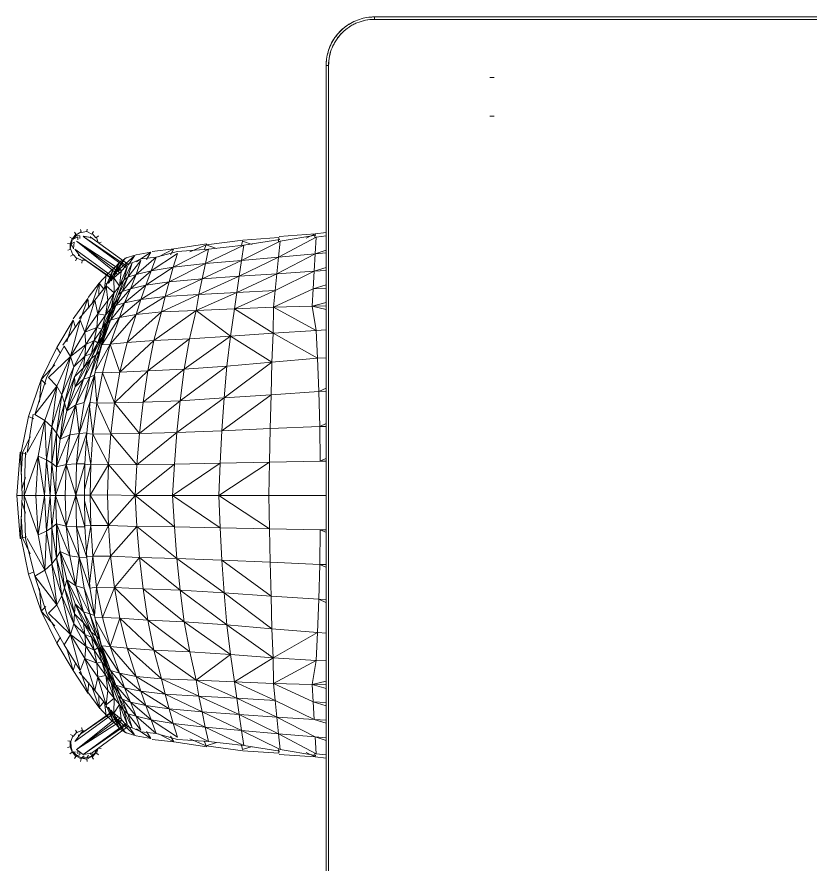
# Model space of a CAD drawing. Header units: millimetres. Extents: x 155927 to 295199, y -4084 to 97293.
# Drawn here: x 222823 to 223479, y 25817 to 26517 of the extents above; entities that cross this region are included whole.
import ezdxf

# ---------------------------------------------------------------- set-up
doc = ezdxf.new("R2010")
doc.units = ezdxf.units.MM
doc.header["$MEASUREMENT"] = 0
doc.layers.get('0').update_dxf_attribs({"linetype": 'CONTINUOUS'})
doc.layers.add('G-IMPT', color=8, linetype='CONTINUOUS', lineweight=9)

# ---------------------------------------------------------------- blocks, each defined once
blk = doc.blocks.new('OLA high stool - Kin high stool_dwg_KIN602 - GLIDES-V572-Level 2')
at = {"layer": 'G-IMPT'}
for p, q in [((-8.264, 8.564), (-8.215, 8.496)), ((-8.203, 8.48), (-8.046, 8.574)), ((-8.066, 8.655), (-8.046, 8.574)), ((-8.041, 8.554), (-7.859, 8.581)), ((-7.848, 8.663), (-7.859, 8.581)), ((-7.859, 8.581), (-7.695, 8.499)), ((-7.643, 8.587), (-7.684, 8.516)), ((-8.413, 8.404), (-8.342, 8.359)), ((-8.342, 8.359), (-8.407, 8.184)), ((-8.325, 8.349), (-8.367, 8.178)), ((-8.325, 8.349), (-8.215, 8.496)), ((-8.308, 8.338), (-8.192, 8.463)), ((-8.308, 8.338), (-8.153, 8.41)), ((-8.192, 8.463), (-8.087, 8.441)), ((-8.153, 8.41), (-8.15, 8.309)), ((-8.087, 8.441), (-8.088, 8.354)), ((-7.738, 8.426), (-7.745, 8.372)), ((-7.684, 8.516), (-7.564, 8.377)), ((-7.483, 8.439), (-7.547, 8.389)), ((-7.547, 8.389), (-7.493, 8.226)), ((-8.407, 8.184), (-8.488, 8.199)), ((-8.48, 7.981), (-8.4, 7.998)), ((-8.407, 8.184), (-8.4, 7.998)), ((-8.4, 7.998), (-8.367, 8.178)), ((-8.322, 7.828), (-8.38, 8.002)), ((-8.367, 8.178), (-8.278, 8.234)), ((-8.367, 8.178), (-8.298, 8.02)), ((-8.298, 8.02), (-8.278, 8.234)), ((-7.392, 8.24), (-7.47, 8.219)), ((-8.389, 7.783), (-8.322, 7.828)), ((-8.185, 7.701), (-8.306, 7.84)), ((-8.01, 7.636), (-8.175, 7.718)), ((-8.133, 7.86), (-8.13, 7.788)), ((-8.13, 7.788), (-8.123, 7.847)), ((-8.229, 7.634), (-8.185, 7.701)), ((-8.025, 7.558), (-8.01, 7.636)), ((-7.893, 7.648), (-8.007, 7.656)), ((-8.185, -7.701), (-8.306, -7.84)), ((-8.185, -7.701), (-8.229, -7.634)), ((-8.01, -7.636), (-8.175, -7.718)), ((-8.004, -7.676), (-8.062, -7.763)), ((-8.025, -7.558), (-8.035, -7.562)), ((-8.01, -7.636), (-8.025, -7.558)), ((-7.893, -7.648), (-8.007, -7.656)), ((-8.004, -7.676), (-7.936, -7.679)), ((-8.4, -7.998), (-8.48, -7.981)), ((-8.322, -7.828), (-8.389, -7.783)), ((-8.322, -7.828), (-8.38, -8.002)), ((-8.133, -7.86), (-8.13, -7.788)), ((-8.13, -7.788), (-8.122, -7.846)), ((-8.488, -8.199), (-8.407, -8.184)), ((-8.4, -7.998), (-8.407, -8.184)), ((-8.407, -8.184), (-8.342, -8.359)), ((-8.38, -8.002), (-8.367, -8.178)), ((-8.325, -8.349), (-8.367, -8.178)), ((-7.58, -8.365), (-7.528, -8.251)), ((-7.547, -8.389), (-7.493, -8.226)), ((-7.47, -8.219), (-7.392, -8.24)), ((-8.342, -8.359), (-8.413, -8.404)), ((-8.325, -8.349), (-8.215, -8.496)), ((-8.308, -8.338), (-8.203, -8.357)), ((-8.308, -8.338), (-8.192, -8.463)), ((-8.215, -8.496), (-8.264, -8.564)), ((-8.203, -8.48), (-8.046, -8.574)), ((-8.192, -8.463), (-8.087, -8.441)), ((-8.192, -8.463), (-8.087, -8.441)), ((-8.192, -8.463), (-8.036, -8.535)), ((-8.153, -8.41), (-8.15, -8.309)), ((-8.087, -8.441), (-8.088, -8.354)), ((-8.036, -8.535), (-7.948, -8.474)), ((-8.036, -8.535), (-7.948, -8.474)), ((-8.036, -8.535), (-7.866, -8.541)), ((-7.866, -8.541), (-7.806, -8.451)), ((-7.866, -8.541), (-7.806, -8.451)), ((-7.866, -8.541), (-7.705, -8.482)), ((-7.859, -8.581), (-7.695, -8.499)), ((-7.738, -8.426), (-7.744, -8.372)), ((-7.705, -8.482), (-7.58, -8.365)), ((-7.705, -8.482), (-7.684, -8.376)), ((-7.705, -8.482), (-7.684, -8.376)), ((-7.684, -8.516), (-7.564, -8.377)), ((-7.684, -8.516), (-7.643, -8.587)), ((-7.58, -8.365), (-7.593, -8.299)), ((-7.58, -8.365), (-7.593, -8.299)), ((-7.547, -8.389), (-7.483, -8.439)), ((-8.046, -8.574), (-8.066, -8.655)), ((-8.041, -8.554), (-7.859, -8.581)), ((-7.859, -8.581), (-7.848, -8.663))]:
    blk.add_line(p, q, dxfattribs=at)
blk = doc.blocks.new('OLA high stool - Kin high stool_dwg_KIN602 - FRAME-1332777-Level 2')
at = {"layer": 'G-IMPT'}
for p, q in [((0.266, 16.861), (0.302, 16.835)), ((0.266, 16.861), (0.53, 16.819)), ((0.272, 16.857), (0.528, 16.816)), ((1.689, 15.884), (0.302, 16.835)), ((0.302, 16.835), (1.651, 15.849)), ((0.566, 16.793), (0.53, 16.819)), ((0.082, 16.677), (0.046, 16.703)), ((1.531, 15.739), (0.082, 16.677)), ((0.082, 16.677), (1.455, 15.673)), ((0.082, 16.677), (1.391, 15.62)), ((1.757, 15.93), (0.566, 16.793)), ((1.269, 15.517), (0, 16.437)), ((0.155, 16.219), (0, 16.437)), ((0.156, 16.222), (0.031, 16.396)), ((0.191, 16.192), (0.155, 16.218)), ((1.227, 15.473), (0.191, 16.192)), ((0.191, 16.192), (1.215, 15.46)), ((0.191, 0.669), (1.214, 1.401)), ((0.191, 0.669), (1.227, 1.388)), ((0, 0.425), (1.269, 1.344)), ((1.391, 1.242), (0.082, 0.184)), ((0.082, 0.184), (1.455, 1.188)), ((1.531, 1.122), (0.082, 0.184)), ((0.302, 0.026), (1.651, 1.013)), ((0.302, 0.026), (1.689, 0.978)), ((0.566, 0.068), (1.757, 0.931)), ((0, 0.425), (0.155, 0.643)), ((0.156, 0.64), (0.031, 0.465)), ((0.191, 0.669), (0.155, 0.643)), ((0.082, 0.184), (0.046, 0.158)), ((0.046, 0.158), (0.266, 0)), ((0.266, 0), (0.53, 0.043)), ((0.266, 0), (0.302, 0.026)), ((0.529, 0.044), (0.272, 0.004)), ((0.566, 0.068), (0.53, 0.043))]:
    blk.add_line(p, q, dxfattribs=at)
blk = doc.blocks.new('OLA high stool - Kin high stool_dwg_KIN602 - SHELL-V568-Level 2')
at = {"layer": 'G-IMPT'}
for p, q in [((-0.434, 8.506), (-0.067, 8.547)), ((-3.975, 8.149), (-2.784, 8.305)), ((-2.827, 8.128), (-2.792, 8.268)), ((-2.823, 7.646), (-1.571, 8.268)), ((-2.484, 8.166), (-2.792, 8.268)), ((-2.784, 8.305), (-1.609, 8.385)), ((-2.748, 8.137), (-1.576, 8.326)), ((-1.609, 8.385), (-1.628, 8.262)), ((-1.622, 7.753), (-0.397, 8.403)), ((-1.571, 8.268), (-1.622, 7.753)), ((-0.434, 8.506), (-1.605, 8.425)), ((-1.571, 8.268), (-0.404, 8.462)), ((-0.434, 8.506), (-0.723, 8.366)), ((-0.441, 8.398), (-0.434, 8.506)), ((-0.397, 8.403), (-0.428, 7.859)), ((-0.397, 8.403), (-0.067, 8.445)), ((-5.733, 7.939), (-5.031, 8.022)), ((-5.031, 8.022), (-5.527, 7.763)), ((-5.031, 8.022), (-5.141, 7.829)), ((-5.047, 7.421), (-3.9, 8.007)), ((-3.961, 8.18), (-5.031, 8.022)), ((-3.9, 8.007), (-4.908, 7.939)), ((-3.975, 8.149), (-4.506, 7.925)), ((-4.038, 7.988), (-3.975, 8.149)), ((-4.004, 7.539), (-2.748, 8.137)), ((-3.9, 8.007), (-4.004, 7.539)), ((-3.638, 8.037), (-3.975, 8.149)), ((-3.9, 8.007), (-2.748, 8.137)), ((-2.748, 8.137), (-2.823, 7.646)), ((-6.308, 7.795), (-6.884, 7.283)), ((-6.559, 7.738), (-6.783, 7.59)), ((-6.26, 7.828), (-6.611, 7.712)), ((-6.308, 7.795), (-6.511, 7.487)), ((-5.773, 7.909), (-6.26, 7.828)), ((-6.259, 7.187), (-5.61, 7.749)), ((-5.773, 7.909), (-6.247, 7.599)), ((-5.61, 7.749), (-6.095, 7.695)), ((-5.92, 7.678), (-5.773, 7.909)), ((-5.769, 7.303), (-4.91, 7.869)), ((-5.61, 7.749), (-5.769, 7.303)), ((-4.908, 7.939), (-5.61, 7.749)), ((-5.047, 7.421), (-4.91, 7.869)), ((-2.904, 7.127), (-1.622, 7.753)), ((-2.823, 7.646), (-1.622, 7.753)), ((-1.677, 7.21), (-0.428, 7.859)), ((-1.622, 7.753), (-1.677, 7.21)), ((-1.622, 7.753), (-0.428, 7.859)), ((-0.428, 7.859), (-0.461, 7.289)), ((-0.428, 7.859), (-0.067, 7.979)), ((-0.428, 7.859), (-0.067, 7.887)), ((-6.783, 7.59), (-7.149, 6.902)), ((-6.783, 7.59), (-7.027, 7.157)), ((-6.74, 7.626), (-7.002, 7.356)), ((-6.611, 7.712), (-6.98, 7.22)), ((-6.884, 7.283), (-6.611, 7.712)), ((-6.795, 6.801), (-6.538, 7.471)), ((-6.541, 7.529), (-6.741, 7.285)), ((-6.662, 7.001), (-6.386, 7.561)), ((-6.662, 7.001), (-6.538, 7.471)), ((-6.386, 7.561), (-6.541, 7.529)), ((-6.529, 7.104), (-6.103, 7.637)), ((-6.529, 7.104), (-6.386, 7.561)), ((-6.095, 7.695), (-6.386, 7.561)), ((-6.259, 7.187), (-6.103, 7.637)), ((-5.185, 6.946), (-4.004, 7.539)), ((-5.047, 7.421), (-4.004, 7.539)), ((-4.111, 7.04), (-2.823, 7.646)), ((-4.004, 7.539), (-4.111, 7.04)), ((-2.823, 7.646), (-4.004, 7.539)), ((-2.823, 7.646), (-2.904, 7.127)), ((-7.461, 6.9), (-7.191, 7.197)), ((-7.002, 7.356), (-7.257, 6.779)), ((-6.962, 7.409), (-7.228, 7.164)), ((-7.002, 7.356), (-7.149, 6.902)), ((-6.884, 7.283), (-7.072, 6.985)), ((-7.002, 7.18), (-6.884, 7.283)), ((-7.001, 7.063), (-6.884, 7.283)), ((-6.741, 7.285), (-6.985, 7.081)), ((-6.668, 7.352), (-6.884, 7.283)), ((-6.795, 6.801), (-6.741, 7.285)), ((-6.715, 6.636), (-6.259, 7.187)), ((-6.529, 7.104), (-6.259, 7.187)), ((-6.444, 6.724), (-5.769, 7.303)), ((-6.444, 6.724), (-6.259, 7.187)), ((-6.259, 7.187), (-5.769, 7.303)), ((-5.939, 6.838), (-5.047, 7.421)), ((-5.769, 7.303), (-5.939, 6.838)), ((-5.769, 7.303), (-5.047, 7.421)), ((-5.185, 6.946), (-5.047, 7.421)), ((-2.982, 6.602), (-1.677, 7.21)), ((-2.904, 7.127), (-1.677, 7.21)), ((-1.731, 6.668), (-0.461, 7.289)), ((-1.731, 6.668), (-1.677, 7.21)), ((-1.677, 7.21), (-0.461, 7.289)), ((-0.461, 7.289), (-0.493, 6.722)), ((-0.461, 7.289), (-0.067, 7.415)), ((-0.461, 7.289), (-0.067, 7.311)), ((-7.461, 6.9), (-7.822, 6.442)), ((-7.461, 6.9), (-7.701, 6.215)), ((-7.47, 6.514), (-7.461, 6.9)), ((-7.309, 6.714), (-7.461, 6.9)), ((-7.228, 7.164), (-7.287, 6.741)), ((-6.985, 7.081), (-7.247, 6.867)), ((-7.161, 6.888), (-7.027, 7.157)), ((-7.027, 7.157), (-7.149, 6.902)), ((-7.075, 7.042), (-7.119, 6.934)), ((-6.97, 6.594), (-6.985, 7.081)), ((-6.985, 7.081), (-6.795, 6.801)), ((-6.931, 6.309), (-6.662, 7.001)), ((-6.84, 6.521), (-6.529, 7.104)), ((-6.84, 6.521), (-6.662, 7.001)), ((-6.795, 6.801), (-6.662, 7.001)), ((-6.529, 7.104), (-6.715, 6.636)), ((-6.662, 7.001), (-6.529, 7.104)), ((-6.107, 6.368), (-5.185, 6.946)), ((-5.939, 6.838), (-5.185, 6.946)), ((-5.315, 6.465), (-4.111, 7.04)), ((-5.315, 6.465), (-5.185, 6.946)), ((-5.185, 6.946), (-4.111, 7.04)), ((-4.213, 6.533), (-2.904, 7.127)), ((-4.111, 7.04), (-4.213, 6.533)), ((-4.111, 7.04), (-2.904, 7.127)), ((-2.904, 7.127), (-2.982, 6.602)), ((-7.229, 6.813), (-7.602, 6.35)), ((-7.504, 5.91), (-7.229, 6.813)), ((-7.176, 6.343), (-7.229, 6.813)), ((-7.229, 6.813), (-6.97, 6.594)), ((-7.071, 6.094), (-6.795, 6.801)), ((-7.004, 6.109), (-6.715, 6.636)), ((-6.97, 6.594), (-6.795, 6.801)), ((-6.913, 6.172), (-6.444, 6.724)), ((-6.913, 6.172), (-6.715, 6.636)), ((-6.715, 6.636), (-6.84, 6.521)), ((-6.715, 6.636), (-6.444, 6.724)), ((-6.632, 6.261), (-5.939, 6.838)), ((-6.632, 6.261), (-6.444, 6.724)), ((-6.444, 6.724), (-5.939, 6.838)), ((-5.939, 6.838), (-6.107, 6.368)), ((-3.057, 6.07), (-1.731, 6.668)), ((-1.731, 6.668), (-2.982, 6.602)), ((-0.493, 6.722), (-1.786, 6.121)), ((-1.786, 6.121), (-1.731, 6.668)), ((-0.493, 6.722), (-0.525, 6.154)), ((-0.493, 6.722), (-0.067, 6.848)), ((-0.493, 6.722), (-0.067, 6.74)), ((-8.309, 5.741), (-7.829, 6.402)), ((-7.602, 6.35), (-8.113, 5.749)), ((-7.829, 6.402), (-8.065, 5.719)), ((-7.926, 5.31), (-7.602, 6.35)), ((-7.829, 6.402), (-7.791, 6.093)), ((-7.602, 6.35), (-7.504, 5.91)), ((-7.504, 5.91), (-7.176, 6.343)), ((-6.97, 6.594), (-7.249, 5.861)), ((-7.249, 5.861), (-7.176, 6.343)), ((-7.176, 6.343), (-6.97, 6.594)), ((-7.104, 5.833), (-6.84, 6.521)), ((-7.071, 6.094), (-6.97, 6.594)), ((-6.953, 6.25), (-6.84, 6.521)), ((-6.931, 6.309), (-6.84, 6.521)), ((-6.802, 5.788), (-6.107, 6.368)), ((-6.632, 6.261), (-6.107, 6.368)), ((-6.258, 5.888), (-5.315, 6.465)), ((-6.107, 6.368), (-6.258, 5.888)), ((-6.107, 6.368), (-5.315, 6.465)), ((-5.432, 5.974), (-4.213, 6.533)), ((-5.432, 5.974), (-5.315, 6.465)), ((-4.213, 6.533), (-5.315, 6.465)), ((-4.306, 6.017), (-2.982, 6.602)), ((-4.213, 6.533), (-4.306, 6.017)), ((-4.213, 6.533), (-2.982, 6.602)), ((-2.982, 6.602), (-3.057, 6.07)), ((-7.071, 6.094), (-7.377, 5.411)), ((-7.071, 6.094), (-7.249, 5.861)), ((-6.931, 6.309), (-7.222, 5.62)), ((-7.222, 5.62), (-7.071, 6.094)), ((-7.141, 5.722), (-6.913, 6.172)), ((-7.104, 5.833), (-6.931, 6.309)), ((-7.091, 5.7), (-6.632, 6.261)), ((-7.091, 5.7), (-6.913, 6.172)), ((-6.931, 6.309), (-7.071, 6.094)), ((-6.913, 6.172), (-7.019, 6.067)), ((-6.913, 6.172), (-6.632, 6.261)), ((-6.802, 5.788), (-6.632, 6.261)), ((-4.306, 6.017), (-3.057, 6.07)), ((-3.057, 6.07), (-3.185, 5.176)), ((-3.057, 6.07), (-1.786, 6.121)), ((-3.057, 6.07), (-1.797, 5.276)), ((-1.797, 5.276), (-1.786, 6.121)), ((-1.786, 6.121), (-0.525, 6.154)), ((-1.786, 6.121), (-0.399, 5.369)), ((-0.525, 6.154), (-0.068, 6.28)), ((-0.068, 6.166), (-0.525, 6.154)), ((-0.525, 6.154), (-0.068, 6.042)), ((-0.525, 6.154), (-0.399, 5.369)), ((-7.504, 5.91), (-7.926, 5.31)), ((-7.533, 5.461), (-7.504, 5.91)), ((-7.533, 5.461), (-7.249, 5.861)), ((-7.249, 5.861), (-7.504, 5.91)), ((-7.378, 4.894), (-6.802, 5.788)), ((-7.249, 5.861), (-7.377, 5.411)), ((-7.365, 5.145), (-7.104, 5.833)), ((-7.265, 5.354), (-7.104, 5.833)), ((-7.222, 5.62), (-7.104, 5.833)), ((-7.107, 4.921), (-6.258, 5.888)), ((-7.107, 4.921), (-6.802, 5.788)), ((-6.802, 5.788), (-7.091, 5.7)), ((-6.802, 5.788), (-6.258, 5.888)), ((-6.552, 4.975), (-5.432, 5.974)), ((-6.258, 5.888), (-6.552, 4.975)), ((-6.258, 5.888), (-5.432, 5.974)), ((-5.678, 5.037), (-4.306, 6.017)), ((-5.678, 5.037), (-5.432, 5.974)), ((-5.432, 5.974), (-4.306, 6.017)), ((-4.306, 6.017), (-4.515, 5.088)), ((-4.306, 6.017), (-3.185, 5.176)), ((-8.835, 4.811), (-8.303, 5.701)), ((-8.644, 4.891), (-8.078, 5.701)), ((-8.303, 5.701), (-8.514, 4.995)), ((-8.392, 4.523), (-8.078, 5.701)), ((-8.228, 5.458), (-8.303, 5.701)), ((-7.926, 5.31), (-8.078, 5.701)), ((-7.222, 5.62), (-7.498, 4.96)), ((-7.378, 4.894), (-7.091, 5.7)), ((-7.377, 5.411), (-7.222, 5.62)), ((-7.222, 5.62), (-7.365, 5.145)), ((-7.327, 5.128), (-7.091, 5.7)), ((-7.178, 5.613), (-7.091, 5.7)), ((-7.926, 5.31), (-8.392, 4.523)), ((-7.533, 5.461), (-7.926, 5.31)), ((-7.891, 4.911), (-7.926, 5.31)), ((-7.891, 4.911), (-7.533, 5.461)), ((-7.623, 5.036), (-7.533, 5.461)), ((-7.377, 5.411), (-7.623, 5.036)), ((-7.56, 4.571), (-7.265, 5.354)), ((-7.377, 5.411), (-7.533, 5.461)), ((-7.498, 4.96), (-7.377, 5.411)), ((-7.445, 4.695), (-7.265, 5.354)), ((-7.265, 5.354), (-7.365, 5.145)), ((-3.185, 5.176), (-1.797, 5.276)), ((-1.797, 5.276), (-1.841, 4.334)), ((-0.399, 5.369), (-1.797, 5.276)), ((-1.797, 5.276), (-0.352, 4.46)), ((-0.068, 5.385), (-0.399, 5.369)), ((-0.399, 5.369), (-0.352, 4.46)), ((-7.928, 4.528), (-7.623, 5.036)), ((-7.623, 5.036), (-7.891, 4.911)), ((-7.723, 4.452), (-7.365, 5.145)), ((-7.708, 4.611), (-7.623, 5.036)), ((-7.498, 4.96), (-7.623, 5.036)), ((-7.56, 4.571), (-7.365, 5.145)), ((-7.365, 5.145), (-7.498, 4.96)), ((-6.552, 4.975), (-7.107, 4.921)), ((-6.787, 4.004), (-5.678, 5.037)), ((-6.787, 4.004), (-6.552, 4.975)), ((-6.552, 4.975), (-5.678, 5.037)), ((-5.877, 4.047), (-4.515, 5.088)), ((-5.678, 5.037), (-5.877, 4.047)), ((-5.678, 5.037), (-4.515, 5.088)), ((-4.692, 4.102), (-3.185, 5.176)), ((-4.515, 5.088), (-4.692, 4.102)), ((-4.515, 5.088), (-3.185, 5.176)), ((-3.307, 4.208), (-3.185, 5.176)), ((-3.185, 5.176), (-1.841, 4.334)), ((-9.351, 3.765), (-8.835, 4.811)), ((-9.161, 3.857), (-8.6, 4.857)), ((-8.72, 4.618), (-8.835, 4.811)), ((-8.6, 4.857), (-8.392, 4.523)), ((-7.891, 4.911), (-8.392, 4.523)), ((-7.891, 4.911), (-8.289, 4.181)), ((-7.965, 4.146), (-7.498, 4.96)), ((-7.928, 4.528), (-7.891, 4.911)), ((-7.767, 3.851), (-7.445, 4.695)), ((-7.723, 4.452), (-7.498, 4.96)), ((-7.708, 4.611), (-7.498, 4.96)), ((-7.616, 3.911), (-7.445, 4.695)), ((-7.586, 4.046), (-7.107, 4.921)), ((-7.56, 4.571), (-7.445, 4.695)), ((-7.518, 4.363), (-7.378, 4.894)), ((-7.472, 4.571), (-7.378, 4.894)), ((-7.378, 4.894), (-7.107, 4.921)), ((-7.107, 4.921), (-7.355, 3.982)), ((-7.107, 4.921), (-6.787, 4.004)), ((-9.111, 3.837), (-8.392, 4.523)), ((-8.392, 4.523), (-8.843, 3.556)), ((-8.392, 4.523), (-8.675, 3.27)), ((-8.392, 4.523), (-8.289, 4.181)), ((-7.928, 4.528), (-8.289, 4.181)), ((-7.928, 4.528), (-8.261, 3.856)), ((-8.242, 3.532), (-7.723, 4.452)), ((-7.973, 3.786), (-7.56, 4.571)), ((-7.973, 3.786), (-7.723, 4.452)), ((-7.965, 4.146), (-7.708, 4.611)), ((-7.965, 4.146), (-7.928, 4.528)), ((-7.723, 4.452), (-7.965, 4.146)), ((-7.708, 4.611), (-7.928, 4.528)), ((-7.767, 3.851), (-7.56, 4.571)), ((-7.723, 4.452), (-7.56, 4.571)), ((-1.841, 4.334), (-0.352, 4.46)), ((-0.352, 4.46), (-0.068, 4.477)), ((-0.352, 4.46), (-0.307, 3.377)), ((-8.906, 4.247), (-9.351, 3.765)), ((-8.675, 3.27), (-8.289, 4.181)), ((-8.289, 4.181), (-8.585, 3.006)), ((-7.965, 4.146), (-8.261, 3.856)), ((-8.242, 3.532), (-7.965, 4.146)), ((-4.821, 3.081), (-3.307, 4.208)), ((-4.692, 4.102), (-3.307, 4.208)), ((-3.394, 3.168), (-1.841, 4.334)), ((-3.307, 4.208), (-3.394, 3.168)), ((-3.307, 4.208), (-1.841, 4.334)), ((-1.867, 3.272), (-1.841, 4.334)), ((-7.948, 3.026), (-7.616, 3.911)), ((-7.767, 3.851), (-7.616, 3.911)), ((-7.754, 3.053), (-7.616, 3.911)), ((-7.61, 3.939), (-7.541, 3.001)), ((-7.597, 3.995), (-7.355, 3.982)), ((-7.355, 3.982), (-7.541, 3.001)), ((-7.355, 3.982), (-6.787, 4.004)), ((-7.355, 3.982), (-6.963, 3.009)), ((-6.963, 3.009), (-5.877, 4.047)), ((-6.787, 4.004), (-6.963, 3.009)), ((-6.787, 4.004), (-5.877, 4.047)), ((-6.024, 3.035), (-4.692, 4.102)), ((-6.024, 3.035), (-5.877, 4.047)), ((-5.877, 4.047), (-4.692, 4.102)), ((-4.692, 4.102), (-4.821, 3.081)), ((-9.761, 2.567), (-9.351, 3.765)), ((-9.554, 2.632), (-9.161, 3.857)), ((-9.351, 3.765), (-9.406, 3.035)), ((-9.192, 3.616), (-9.351, 3.765)), ((-9.111, 3.837), (-8.843, 3.556)), ((-8.261, 3.856), (-8.585, 3.006)), ((-8.261, 3.856), (-8.509, 2.746)), ((-8.509, 2.746), (-7.973, 3.786)), ((-8.261, 3.856), (-8.242, 3.532)), ((-8.242, 3.532), (-7.973, 3.786)), ((-8.217, 2.942), (-7.767, 3.851)), ((-8.217, 2.942), (-7.973, 3.786)), ((-7.973, 3.786), (-7.767, 3.851)), ((-7.767, 3.851), (-7.948, 3.026)), ((-9.554, 2.632), (-8.843, 3.556)), ((-8.843, 3.556), (-9.228, 2.432)), ((-8.843, 3.556), (-8.996, 2.227)), ((-8.843, 3.556), (-8.675, 3.27)), ((-8.242, 3.532), (-8.509, 2.746)), ((-0.307, 3.377), (-1.867, 3.272)), ((-0.307, 3.377), (-0.068, 3.49)), ((-0.307, 3.377), (-0.068, 3.388)), ((-0.307, 3.377), (-0.279, 2.24)), ((-8.675, 3.27), (-8.996, 2.227)), ((-8.675, 3.27), (-8.851, 2.028)), ((-8.585, 3.006), (-8.675, 3.27)), ((-8.106, 2.018), (-7.754, 3.053)), ((-7.863, 2.033), (-7.754, 3.053)), ((-6.963, 3.009), (-6.024, 3.035)), ((-6.148, 2.013), (-4.821, 3.081)), ((-6.148, 2.013), (-6.024, 3.035)), ((-6.024, 3.035), (-4.821, 3.081)), ((-4.935, 2.045), (-3.394, 3.168)), ((-4.821, 3.081), (-4.935, 2.045)), ((-4.821, 3.081), (-3.394, 3.168)), ((-3.471, 2.102), (-1.867, 3.272)), ((-3.394, 3.168), (-3.471, 2.102)), ((-3.394, 3.168), (-1.867, 3.272)), ((-1.867, 3.272), (-1.895, 2.171)), ((-8.585, 3.006), (-8.851, 2.028)), ((-8.585, 3.006), (-8.727, 1.831)), ((-8.727, 1.831), (-8.217, 2.942)), ((-8.585, 3.006), (-8.509, 2.746)), ((-8.509, 2.746), (-8.217, 2.942)), ((-8.217, 2.942), (-8.417, 1.968)), ((-7.948, 3.026), (-8.217, 2.942)), ((-8.106, 2.018), (-8.217, 2.942)), ((-8.106, 2.018), (-7.948, 3.026)), ((-7.772, 2.888), (-7.664, 1.994)), ((-7.541, 3.001), (-7.764, 3.025)), ((-7.541, 3.001), (-7.664, 1.994)), ((-6.963, 3.009), (-7.541, 3.001)), ((-7.541, 3.001), (-7.084, 1.999)), ((-6.963, 3.009), (-7.084, 1.999)), ((-6.148, 2.013), (-6.963, 3.009)), ((-9.994, 1.391), (-9.761, 2.567)), ((-9.604, 2.642), (-9.807, 1.398)), ((-9.584, 2.486), (-9.761, 2.567)), ((-9.228, 2.432), (-9.554, 2.632)), ((-8.727, 1.831), (-8.509, 2.746)), ((-9.807, 1.398), (-9.228, 2.432)), ((-9.447, 1.28), (-9.228, 2.432)), ((-9.228, 2.432), (-8.996, 2.227)), ((-9.228, 2.432), (-9.179, 1.159)), ((-8.996, 2.227), (-9.179, 1.159)), ((-8.996, 2.227), (-9.001, 1.044)), ((-8.996, 2.227), (-8.851, 2.028)), ((-1.895, 2.171), (-0.279, 2.24)), ((-0.279, 2.24), (-0.068, 2.338)), ((-0.279, 2.24), (-0.069, 2.246)), ((-0.279, 2.24), (-0.27, 1.115)), ((-8.851, 2.028), (-9.001, 1.044)), ((-8.851, 2.028), (-8.727, 1.831)), ((-8.851, 2.028), (-8.847, 0.931)), ((-8.847, 0.931), (-8.417, 1.968)), ((-8.727, 1.831), (-8.417, 1.968)), ((-8.529, 1), (-8.106, 2.018)), ((-8.417, 1.968), (-8.529, 1)), ((-8.417, 1.968), (-8.106, 2.018)), ((-8.193, 1.022), (-7.863, 2.033)), ((-8.193, 1.022), (-8.106, 2.018)), ((-7.863, 2.033), (-8.106, 2.018)), ((-7.922, 1.026), (-7.863, 2.033)), ((-7.87, 2.012), (-7.664, 1.994)), ((-7.664, 1.994), (-7.733, 0.999)), ((-7.664, 1.994), (-7.084, 1.999)), ((-7.664, 1.994), (-7.159, 1)), ((-7.159, 1), (-7.084, 1.999)), ((-7.084, 1.999), (-6.148, 2.013)), ((-6.231, 0.998), (-7.084, 1.999)), ((-6.231, 0.998), (-4.935, 2.045)), ((-6.148, 2.013), (-6.231, 0.998)), ((-6.148, 2.013), (-4.935, 2.045)), ((-4.935, 2.045), (-5.013, 1.015)), ((-4.935, 2.045), (-3.471, 2.102)), ((-3.471, 2.102), (-3.526, 1.044)), ((-3.471, 2.102), (-1.895, 2.171)), ((-1.895, 2.171), (-1.919, 1.08)), ((-9.704, 1.902), (-9.955, 1.379)), ((-8.847, 0.931), (-8.727, 1.831)), ((-7.874, 1.838), (-7.733, 0.999)), ((-10.136, 0.001), (-10.033, 1.403)), ((-10.021, 1.13), (-9.994, 1.391)), ((-9.97, 0), (-10.02, 1.412)), ((-9.955, 1.379), (-10, 0.674)), ((-9.811, 1.346), (-9.955, 1.379)), ((-9.899, 0), (-9.859, 1.407)), ((-9.899, 0), (-9.447, 1.28)), ((-9.523, 0), (-9.447, 1.28)), ((-9.179, 1.159), (-9.447, 1.28)), ((-9.447, 1.28), (-9.239, 0)), ((-9.179, 1.159), (-9.239, 0)), ((-9.179, 1.159), (-9.001, 1.044)), ((-9.179, 1.159), (-9.05, 0)), ((-1.919, 1.08), (-0.27, 1.115)), ((-0.27, 1.115), (-0.06, 1.206)), ((-0.27, 1.115), (-0.06, 1.118)), ((-9.001, 1.044), (-9.05, 0)), ((-9.001, 1.044), (-8.847, 0.931)), ((-9.001, 1.044), (-8.884, 0)), ((-8.884, 0), (-8.529, 1)), ((-8.884, 0), (-8.847, 0.931)), ((-8.529, 1), (-8.847, 0.931)), ((-8.529, 1), (-8.565, 0)), ((-8.529, 1), (-8.193, 1.022)), ((-8.529, 1), (-8.221, 0.003)), ((-8.221, 0.003), (-7.922, 1.026)), ((-8.221, 0.003), (-8.193, 1.022)), ((-7.922, 1.026), (-8.193, 1.022)), ((-7.94, 0.005), (-7.922, 1.026)), ((-7.733, 0.999), (-7.937, 0.194)), ((-7.733, 0.999), (-7.926, 1.01)), ((-7.159, 1), (-7.758, 0.012)), ((-7.733, 0.999), (-7.758, 0.012)), ((-7.159, 1), (-7.733, 0.999)), ((-7.194, 0.013), (-7.159, 1)), ((-7.159, 1), (-6.231, 0.998)), ((-6.286, -0.006), (-7.159, 1)), ((-6.286, -0.006), (-5.013, 1.015)), ((-6.231, 0.998), (-6.286, -0.006)), ((-6.231, 0.998), (-5.013, 1.015)), ((-5.068, -0.006), (-3.526, 1.044)), ((-5.013, 1.015), (-5.068, -0.006)), ((-3.526, 1.044), (-5.013, 1.015)), ((-3.567, -0.006), (-1.919, 1.08)), ((-3.526, 1.044), (-3.567, -0.006)), ((-3.526, 1.044), (-1.919, 1.08)), ((-1.919, 1.08), (-1.941, -0.004)), ((-9.861, 0.582), (-9.979, 0.204)), ((-10.136, 0.001), (-9.97, 0)), ((-10.033, -1.403), (-10.136, 0.001)), ((-9.899, 0), (-9.97, 0)), ((-9.899, 0), (-9.523, 0)), ((-9.523, 0), (-9.239, 0)), ((-9.447, -1.28), (-9.523, 0)), ((-9.239, 0), (-9.447, -1.28)), ((-9.239, 0), (-9.05, 0)), ((-9.239, 0), (-9.179, -1.159)), ((-9.05, 0), (-9.179, -1.159)), ((-9.05, 0), (-8.884, 0)), ((-9.05, 0), (-9.001, -1.044)), ((-8.884, 0), (-9.001, -1.044)), ((-8.884, 0), (-8.565, 0)), ((-8.847, -0.931), (-8.884, 0)), ((-8.529, -0.999), (-8.884, 0)), ((-8.565, 0), (-8.221, 0.003)), ((-8.565, 0), (-8.529, -0.999)), ((-8.221, 0.003), (-8.529, -0.999)), ((-8.221, 0.003), (-7.94, 0.005)), ((-8.193, -1.018), (-8.221, 0.003)), ((-7.922, -1.019), (-8.221, 0.003)), ((-7.94, 0.009), (-7.758, 0.012)), ((-7.922, -1.019), (-7.94, 0.005)), ((-7.758, 0.012), (-7.194, 0.013)), ((-7.758, 0.012), (-7.159, -0.978)), ((-7.758, 0.012), (-7.734, -0.979)), ((-7.194, 0.013), (-6.286, -0.006)), ((-7.159, -0.978), (-7.194, 0.013)), ((-10.02, -1.412), (-9.97, 0)), ((-9.979, -0.205), (-9.861, -0.582)), ((-9.447, -1.28), (-9.899, 0)), ((-9.859, -1.407), (-9.899, 0)), ((-7.937, -0.176), (-7.734, -0.979)), ((-7.159, -0.978), (-6.286, -0.006)), ((-6.286, -0.006), (-5.068, -0.006)), ((-5.013, -1.025), (-6.286, -0.006)), ((-6.286, -0.006), (-6.23, -1.008)), ((-5.068, -0.006), (-3.567, -0.006)), ((-3.526, -1.053), (-5.068, -0.006)), ((-5.068, -0.006), (-5.013, -1.025)), ((-3.567, -0.006), (-1.941, -0.004)), ((-3.526, -1.053), (-3.567, -0.006)), ((-1.918, -1.087), (-3.567, -0.006)), ((-1.941, -0.004), (-0.275, -0.003)), ((-1.941, -0.004), (-1.918, -1.087)), ((-0.275, -0.003), (-0.061, -0.003)), ((-10, -0.675), (-9.955, -1.379)), ((-9.001, -1.044), (-9.179, -1.159)), ((-8.847, -0.931), (-9.001, -1.044)), ((-9.001, -1.044), (-8.851, -2.028)), ((-9.001, -1.044), (-8.996, -2.227)), ((-8.847, -0.931), (-8.851, -2.028)), ((-8.727, -1.831), (-8.847, -0.931)), ((-8.418, -1.967), (-8.847, -0.931)), ((-8.529, -0.999), (-8.847, -0.931)), ((-8.529, -0.999), (-8.193, -1.018)), ((-8.107, -2.015), (-8.529, -0.999)), ((-8.529, -0.999), (-8.418, -1.967)), ((-8.107, -2.015), (-8.193, -1.018)), ((-7.864, -2.026), (-8.193, -1.018)), ((-7.922, -1.019), (-8.193, -1.018)), ((-7.734, -0.979), (-7.929, -0.993)), ((-7.864, -2.026), (-7.922, -1.019)), ((-7.734, -0.979), (-7.875, -1.824)), ((-7.159, -0.978), (-7.734, -0.979)), ((-7.734, -0.979), (-7.666, -1.978)), ((-7.159, -0.978), (-7.666, -1.978)), ((-7.086, -1.982), (-7.159, -0.978)), ((-6.23, -1.008), (-7.159, -0.978)), ((-7.086, -1.982), (-6.23, -1.008)), ((-6.23, -1.008), (-5.013, -1.025)), ((-4.935, -2.053), (-6.23, -1.008)), ((-6.23, -1.008), (-6.148, -2.021)), ((-5.013, -1.025), (-3.526, -1.053)), ((-5.013, -1.025), (-4.935, -2.053)), ((-3.471, -2.11), (-3.526, -1.053)), ((-3.526, -1.053), (-1.918, -1.087)), ((-1.918, -1.087), (-0.27, -1.12)), ((-1.918, -1.087), (-1.894, -2.177)), ((-9.994, -1.391), (-10.021, -1.13)), ((-9.811, -1.346), (-9.955, -1.379)), ((-9.179, -1.159), (-9.447, -1.28)), ((-9.228, -2.432), (-9.447, -1.28)), ((-9.179, -1.159), (-9.228, -2.432)), ((-9.179, -1.159), (-8.996, -2.227)), ((-0.27, -1.12), (-0.279, -2.244)), ((-0.062, -1.21), (-0.27, -1.12)), ((-0.062, -1.123), (-0.27, -1.12)), ((-9.761, -2.567), (-9.994, -1.391)), ((-9.955, -1.379), (-9.704, -1.902)), ((-9.554, -2.632), (-9.859, -1.407)), ((-9.228, -2.432), (-9.807, -1.398)), ((-8.851, -2.028), (-8.727, -1.831)), ((-8.509, -2.746), (-8.727, -1.831)), ((-8.727, -1.831), (-8.584, -3.006)), ((-8.727, -1.831), (-8.418, -1.967)), ((-8.217, -2.942), (-8.727, -1.831)), ((-8.996, -2.227), (-8.851, -2.028)), ((-8.851, -2.028), (-8.584, -3.006)), ((-8.851, -2.028), (-8.675, -3.27)), ((-8.418, -1.967), (-8.107, -2.015)), ((-8.418, -1.967), (-8.217, -2.942)), ((-8.217, -2.942), (-8.107, -2.015)), ((-7.948, -3.023), (-8.107, -2.015)), ((-7.755, -3.048), (-8.107, -2.015)), ((-7.864, -2.026), (-8.107, -2.015)), ((-7.873, -1.999), (-7.666, -1.978)), ((-7.755, -3.048), (-7.864, -2.026)), ((-7.666, -1.978), (-7.773, -2.877)), ((-7.666, -1.978), (-7.086, -1.982)), ((-7.666, -1.978), (-7.542, -2.989)), ((-7.086, -1.982), (-7.542, -2.989)), ((-7.086, -1.982), (-6.965, -2.996)), ((-6.148, -2.021), (-7.086, -1.982)), ((-6.965, -2.996), (-6.148, -2.021)), ((-6.148, -2.021), (-4.935, -2.053)), ((-6.024, -3.041), (-6.148, -2.021)), ((-4.821, -3.087), (-6.148, -2.021)), ((-4.935, -2.053), (-3.471, -2.11)), ((-3.394, -3.173), (-4.935, -2.053)), ((-4.935, -2.053), (-4.821, -3.087)), ((-1.867, -3.277), (-3.471, -2.11)), ((-3.471, -2.11), (-3.394, -3.173)), ((-1.894, -2.177), (-3.471, -2.11)), ((-1.894, -2.177), (-0.279, -2.244)), ((-1.894, -2.177), (-1.867, -3.277)), ((-9.554, -2.632), (-9.228, -2.432)), ((-8.996, -2.227), (-9.228, -2.432)), ((-9.228, -2.432), (-8.843, -3.556)), ((-8.996, -2.227), (-8.675, -3.27)), ((-8.996, -2.227), (-8.843, -3.556)), ((-0.279, -2.244), (-0.307, -3.381)), ((-0.279, -2.244), (-0.063, -2.25)), ((-0.063, -2.344), (-0.279, -2.244)), ((-9.584, -2.486), (-9.761, -2.567)), ((-9.351, -3.765), (-9.761, -2.567)), ((-8.843, -3.556), (-9.554, -2.632)), ((-9.161, -3.857), (-9.554, -2.632)), ((-8.509, -2.746), (-8.584, -3.006)), ((-7.973, -3.786), (-8.509, -2.746)), ((-8.509, -2.746), (-8.242, -3.532)), ((-8.217, -2.942), (-8.509, -2.746)), ((-8.509, -2.746), (-8.261, -3.855)), ((-8.675, -3.27), (-8.584, -3.006)), ((-8.584, -3.006), (-8.261, -3.855)), ((-8.584, -3.006), (-8.288, -4.181)), ((-8.217, -2.942), (-7.948, -3.023)), ((-7.973, -3.786), (-8.217, -2.942)), ((-7.767, -3.85), (-8.217, -2.942)), ((-7.616, -3.908), (-7.948, -3.023)), ((-7.948, -3.023), (-7.767, -3.85)), ((-7.542, -2.989), (-7.766, -3.016)), ((-7.542, -2.989), (-7.611, -3.933)), ((-7.542, -2.989), (-7.356, -3.974)), ((-6.965, -2.996), (-7.542, -2.989)), ((-6.965, -2.996), (-7.356, -3.974)), ((-5.876, -4.055), (-6.965, -2.996)), ((-6.965, -2.996), (-6.789, -3.996)), ((-6.024, -3.041), (-6.965, -2.996)), ((-9.406, -3.035), (-9.351, -3.765)), ((-8.843, -3.556), (-8.675, -3.27)), ((-8.675, -3.27), (-8.288, -4.181)), ((-8.675, -3.27), (-8.392, -4.523)), ((-7.616, -3.908), (-7.755, -3.048)), ((-5.876, -4.055), (-6.024, -3.041)), ((-6.024, -3.041), (-4.821, -3.087)), ((-4.691, -4.11), (-6.024, -3.041)), ((-3.306, -4.215), (-4.821, -3.087)), ((-4.821, -3.087), (-4.691, -4.11)), ((-3.394, -3.173), (-4.821, -3.087)), ((-1.84, -4.34), (-3.394, -3.173)), ((-3.394, -3.173), (-3.306, -4.215)), ((-1.867, -3.277), (-3.394, -3.173)), ((-1.84, -4.34), (-1.867, -3.277)), ((-1.867, -3.277), (-0.307, -3.381)), ((-9.111, -3.837), (-8.843, -3.556)), ((-8.843, -3.556), (-8.392, -4.523)), ((-8.261, -3.855), (-8.242, -3.532)), ((-8.242, -3.532), (-7.973, -3.786)), ((-7.965, -4.146), (-8.242, -3.532)), ((-7.723, -4.452), (-8.242, -3.532)), ((-0.307, -3.381), (-0.351, -4.465)), ((-0.307, -3.381), (-0.064, -3.392)), ((-0.064, -3.495), (-0.307, -3.381)), ((-9.192, -3.616), (-9.351, -3.765)), ((-9.351, -3.765), (-8.835, -4.811)), ((-9.351, -3.765), (-8.906, -4.247)), ((-9.161, -3.857), (-8.6, -4.857)), ((-8.392, -4.523), (-9.111, -3.837)), ((-8.261, -3.855), (-8.288, -4.181)), ((-8.261, -3.855), (-7.965, -4.146)), ((-8.261, -3.855), (-7.928, -4.528)), ((-7.723, -4.452), (-7.973, -3.786)), ((-7.973, -3.786), (-7.767, -3.85)), ((-7.56, -4.571), (-7.973, -3.786)), ((-7.767, -3.85), (-7.616, -3.908)), ((-7.56, -4.571), (-7.767, -3.85)), ((-7.446, -4.693), (-7.767, -3.85)), ((-7.446, -4.693), (-7.616, -3.908)), ((-7.599, -3.989), (-7.356, -3.974)), ((-7.107, -4.917), (-7.588, -4.04)), ((-7.356, -3.974), (-6.789, -3.996)), ((-7.356, -3.974), (-7.107, -4.917)), ((-6.789, -3.996), (-7.107, -4.917)), ((-6.789, -3.996), (-5.876, -4.055)), ((-6.553, -4.971), (-6.789, -3.996)), ((-5.677, -5.041), (-6.789, -3.996)), ((-5.876, -4.055), (-4.691, -4.11)), ((-4.514, -5.093), (-5.876, -4.055)), ((-5.876, -4.055), (-5.677, -5.041)), ((-4.691, -4.11), (-3.306, -4.215)), ((-3.184, -5.181), (-4.691, -4.11)), ((-4.691, -4.11), (-4.514, -5.093)), ((-8.288, -4.181), (-8.392, -4.523)), ((-8.288, -4.181), (-7.928, -4.528)), ((-8.288, -4.181), (-7.891, -4.911)), ((-7.928, -4.528), (-7.965, -4.146)), ((-7.965, -4.146), (-7.723, -4.452)), ((-7.708, -4.611), (-7.965, -4.146)), ((-7.498, -4.96), (-7.965, -4.146)), ((-7.379, -4.891), (-7.518, -4.358)), ((-3.306, -4.215), (-1.84, -4.34)), ((-3.184, -5.181), (-3.306, -4.215)), ((-1.796, -5.28), (-3.306, -4.215)), ((-1.84, -4.34), (-0.351, -4.465)), ((-1.84, -4.34), (-1.796, -5.28)), ((-8.835, -4.811), (-8.72, -4.618)), ((-8.392, -4.523), (-8.6, -4.857)), ((-8.392, -4.523), (-7.891, -4.911)), ((-8.392, -4.523), (-7.926, -5.311)), ((-8.078, -5.701), (-8.392, -4.523)), ((-7.891, -4.911), (-7.928, -4.528)), ((-7.623, -5.036), (-7.928, -4.528)), ((-7.928, -4.528), (-7.708, -4.611)), ((-7.723, -4.452), (-7.56, -4.571)), ((-7.498, -4.96), (-7.723, -4.452)), ((-7.365, -5.145), (-7.723, -4.452)), ((-7.623, -5.036), (-7.708, -4.611)), ((-7.498, -4.96), (-7.708, -4.611)), ((-7.365, -5.145), (-7.56, -4.571)), ((-7.265, -5.354), (-7.56, -4.571)), ((-7.446, -4.693), (-7.56, -4.571)), ((-7.379, -4.891), (-7.473, -4.568)), ((-0.351, -4.465), (-1.796, -5.28)), ((-0.351, -4.465), (-0.398, -5.372)), ((-0.065, -4.481), (-0.351, -4.465)), ((-8.835, -4.811), (-8.303, -5.701)), ((-8.6, -4.857), (-8.078, -5.701)), ((-7.926, -5.311), (-7.891, -4.911)), ((-7.533, -5.461), (-7.891, -4.911)), ((-7.891, -4.911), (-7.623, -5.036)), ((-7.623, -5.036), (-7.498, -4.96)), ((-7.377, -5.411), (-7.498, -4.96)), ((-7.498, -4.96), (-7.365, -5.145)), ((-7.498, -4.96), (-7.222, -5.62)), ((-7.265, -5.354), (-7.446, -4.693)), ((-7.092, -5.701), (-7.379, -4.891)), ((-6.802, -5.788), (-7.379, -4.891)), ((-7.107, -4.917), (-7.379, -4.891)), ((-6.802, -5.788), (-7.107, -4.917)), ((-6.258, -5.888), (-7.107, -4.917)), ((-6.553, -4.971), (-7.107, -4.917)), ((-8.515, -4.995), (-8.303, -5.701)), ((-7.533, -5.461), (-7.623, -5.036)), ((-7.623, -5.036), (-7.377, -5.411)), ((-7.365, -5.145), (-7.265, -5.354)), ((-7.104, -5.833), (-7.365, -5.145)), ((-7.365, -5.145), (-7.222, -5.62)), ((-7.092, -5.701), (-7.327, -5.127)), ((-5.433, -5.973), (-6.553, -4.971)), ((-6.553, -4.971), (-6.258, -5.888)), ((-5.677, -5.041), (-6.553, -4.971)), ((-5.433, -5.973), (-5.677, -5.041)), ((-5.677, -5.041), (-4.514, -5.093)), ((-4.306, -6.017), (-5.677, -5.041)), ((-4.514, -5.093), (-3.184, -5.181)), ((-4.514, -5.093), (-4.306, -6.017)), ((-3.184, -5.181), (-4.306, -6.017)), ((-3.184, -5.181), (-3.057, -6.07)), ((-1.796, -5.28), (-3.184, -5.181)), ((-8.303, -5.701), (-8.228, -5.458)), ((-8.078, -5.701), (-7.926, -5.311)), ((-7.926, -5.311), (-7.533, -5.461)), ((-7.926, -5.311), (-7.504, -5.91)), ((-7.602, -6.35), (-7.926, -5.311)), ((-7.533, -5.461), (-7.377, -5.411)), ((-7.504, -5.91), (-7.533, -5.461)), ((-7.248, -5.861), (-7.533, -5.461)), ((-7.377, -5.411), (-7.248, -5.861)), ((-7.371, -5.424), (-7.071, -6.094)), ((-7.222, -5.62), (-7.367, -5.424)), ((-7.104, -5.833), (-7.265, -5.354)), ((-1.796, -5.28), (-3.057, -6.07)), ((-1.786, -6.121), (-1.796, -5.28)), ((-0.398, -5.372), (-1.796, -5.28)), ((-0.398, -5.372), (-1.786, -6.121)), ((-0.398, -5.372), (-0.525, -6.154)), ((-0.066, -5.387), (-0.398, -5.372)), ((-8.303, -5.701), (-7.822, -6.442)), ((-7.602, -6.35), (-8.113, -5.749)), ((-8.065, -5.719), (-7.829, -6.402)), ((-7.071, -6.094), (-7.222, -5.62)), ((-7.104, -5.833), (-7.222, -5.62)), ((-7.222, -5.62), (-6.931, -6.309)), ((-7.092, -5.701), (-7.178, -5.612)), ((-6.913, -6.172), (-7.141, -5.721)), ((-6.913, -6.172), (-7.092, -5.701)), ((-7.092, -5.701), (-6.802, -5.788)), ((-6.632, -6.261), (-7.092, -5.701)), ((-7.504, -5.91), (-7.602, -6.35)), ((-7.504, -5.91), (-7.248, -5.861)), ((-7.23, -6.813), (-7.504, -5.91)), ((-7.176, -6.343), (-7.504, -5.91)), ((-7.176, -6.343), (-7.248, -5.861)), ((-7.248, -5.861), (-7.071, -6.094)), ((-7.248, -5.861), (-6.969, -6.594)), ((-6.931, -6.309), (-7.104, -5.833)), ((-6.839, -6.521), (-7.104, -5.833)), ((-6.632, -6.261), (-6.802, -5.788)), ((-6.802, -5.788), (-6.258, -5.888)), ((-6.107, -6.368), (-6.802, -5.788)), ((-6.258, -5.888), (-5.433, -5.973)), ((-5.315, -6.465), (-6.258, -5.888)), ((-6.258, -5.888), (-6.107, -6.368)), ((-5.433, -5.973), (-4.306, -6.017)), ((-5.315, -6.465), (-5.433, -5.973)), ((-4.213, -6.533), (-5.433, -5.973)), ((-2.981, -6.602), (-4.306, -6.017)), ((-4.306, -6.017), (-4.213, -6.533)), ((-3.057, -6.07), (-4.306, -6.017)), ((-0.067, -6.042), (-0.525, -6.154)), ((-7.791, -6.092), (-7.829, -6.402)), ((-7.701, -6.215), (-7.461, -6.9)), ((-6.969, -6.594), (-7.071, -6.094)), ((-7.071, -6.094), (-6.931, -6.309)), ((-6.793, -6.801), (-7.071, -6.094)), ((-7.019, -6.067), (-6.913, -6.172)), ((-6.714, -6.635), (-7.004, -6.109)), ((-6.839, -6.521), (-6.952, -6.25)), ((-6.662, -7.001), (-6.931, -6.309)), ((-6.839, -6.521), (-6.931, -6.309)), ((-6.714, -6.635), (-6.913, -6.172)), ((-6.913, -6.172), (-6.632, -6.261)), ((-6.444, -6.724), (-6.913, -6.172)), ((-6.444, -6.724), (-6.632, -6.261)), ((-6.632, -6.261), (-6.107, -6.368)), ((-5.94, -6.838), (-6.632, -6.261)), ((-1.731, -6.668), (-3.057, -6.07)), ((-3.057, -6.07), (-2.981, -6.602)), ((-1.786, -6.121), (-3.057, -6.07)), ((-1.731, -6.668), (-1.786, -6.121)), ((-0.525, -6.154), (-1.786, -6.121)), ((-1.786, -6.121), (-0.493, -6.722)), ((-0.525, -6.154), (-0.067, -6.166)), ((-0.067, -6.28), (-0.525, -6.154)), ((-0.525, -6.154), (-0.493, -6.722)), ((-7.435, -6.933), (-7.829, -6.402)), ((-7.23, -6.813), (-7.602, -6.35)), ((-7.461, -6.9), (-7.47, -6.514)), ((-7.23, -6.813), (-7.176, -6.343)), ((-6.969, -6.594), (-7.23, -6.813)), ((-6.969, -6.594), (-7.176, -6.343)), ((-6.985, -7.081), (-6.969, -6.594)), ((-6.793, -6.801), (-6.969, -6.594)), ((-6.662, -7.001), (-6.839, -6.521)), ((-6.839, -6.521), (-6.714, -6.635)), ((-6.529, -7.104), (-6.839, -6.521)), ((-5.185, -6.947), (-6.107, -6.368)), ((-6.107, -6.368), (-5.94, -6.838)), ((-5.315, -6.465), (-6.107, -6.368)), ((-5.185, -6.947), (-5.315, -6.465)), ((-5.315, -6.465), (-4.213, -6.533)), ((-4.111, -7.04), (-5.315, -6.465)), ((-2.904, -7.127), (-4.213, -6.533)), ((-4.213, -6.533), (-4.111, -7.04)), ((-2.981, -6.602), (-4.213, -6.533)), ((-2.981, -6.602), (-1.731, -6.668)), ((-1.677, -7.211), (-2.981, -6.602)), ((-2.981, -6.602), (-2.904, -7.127)), ((-7.461, -6.9), (-7.309, -6.714)), ((-7.287, -6.741), (-7.228, -7.164)), ((-7.257, -6.779), (-7.002, -7.356)), ((-6.985, -7.081), (-7.247, -6.867)), ((-7.028, -7.157), (-7.161, -6.888)), ((-6.793, -6.801), (-6.985, -7.081)), ((-6.741, -7.285), (-6.793, -6.801)), ((-6.538, -7.471), (-6.793, -6.801)), ((-6.662, -7.001), (-6.793, -6.801)), ((-6.259, -7.187), (-6.714, -6.635)), ((-6.714, -6.635), (-6.529, -7.104)), ((-6.444, -6.724), (-6.714, -6.635)), ((-6.259, -7.187), (-6.444, -6.724)), ((-5.769, -7.303), (-6.444, -6.724)), ((-5.94, -6.838), (-6.444, -6.724)), ((-5.047, -7.421), (-5.94, -6.838)), ((-5.94, -6.838), (-5.769, -7.303)), ((-5.185, -6.947), (-5.94, -6.838)), ((-1.677, -7.211), (-1.731, -6.668)), ((-0.461, -7.289), (-1.731, -6.668)), ((-0.067, -6.848), (-0.493, -6.722)), ((-0.493, -6.722), (-0.461, -7.289)), ((-0.067, -6.74), (-0.493, -6.722)), ((-7.461, -6.9), (-7.191, -7.198)), ((-6.962, -7.409), (-7.228, -7.164)), ((-7.15, -6.902), (-7.002, -7.356)), ((-7.15, -6.902), (-6.783, -7.59)), ((-7.15, -6.902), (-7.028, -7.157)), ((-7.12, -6.933), (-7.073, -7.046)), ((-7.072, -6.985), (-6.884, -7.283)), ((-7.028, -7.157), (-6.783, -7.59)), ((-6.884, -7.283), (-7.001, -7.063)), ((-6.741, -7.285), (-6.985, -7.081)), ((-6.538, -7.471), (-6.662, -7.001)), ((-6.386, -7.561), (-6.662, -7.001)), ((-6.529, -7.104), (-6.662, -7.001)), ((-6.386, -7.561), (-6.529, -7.104)), ((-6.103, -7.637), (-6.529, -7.104)), ((-6.259, -7.187), (-6.529, -7.104)), ((-5.047, -7.421), (-5.185, -6.947)), ((-4.005, -7.539), (-5.185, -6.947)), ((-4.111, -7.04), (-5.185, -6.947)), ((-2.824, -7.646), (-4.111, -7.04)), ((-4.111, -7.04), (-4.005, -7.539)), ((-2.904, -7.127), (-4.111, -7.04)), ((-1.622, -7.753), (-2.904, -7.127)), ((-2.904, -7.127), (-2.824, -7.646)), ((-1.677, -7.211), (-2.904, -7.127)), ((-6.884, -7.283), (-7.002, -7.179)), ((-6.74, -7.626), (-7.002, -7.356)), ((-6.981, -7.219), (-6.612, -7.712)), ((-6.612, -7.712), (-6.884, -7.283)), ((-6.884, -7.283), (-6.308, -7.795)), ((-6.884, -7.283), (-6.668, -7.352)), ((-6.54, -7.529), (-6.741, -7.285)), ((-6.103, -7.637), (-6.259, -7.187)), ((-5.61, -7.748), (-6.259, -7.187)), ((-5.769, -7.303), (-6.259, -7.187)), ((-4.91, -7.869), (-5.769, -7.303)), ((-5.769, -7.303), (-5.61, -7.748)), ((-5.047, -7.421), (-5.769, -7.303)), ((-4.91, -7.869), (-5.047, -7.421)), ((-3.9, -8.007), (-5.047, -7.421)), ((-4.005, -7.539), (-5.047, -7.421)), ((-0.428, -7.859), (-1.677, -7.211)), ((-1.677, -7.211), (-1.622, -7.753)), ((-0.461, -7.289), (-1.677, -7.211)), ((-0.068, -7.415), (-0.461, -7.289)), ((-0.068, -7.311), (-0.461, -7.289)), ((-6.56, -7.738), (-6.783, -7.59)), ((-6.26, -7.828), (-6.612, -7.712)), ((-6.386, -7.561), (-6.54, -7.529)), ((-6.512, -7.486), (-6.308, -7.795)), ((-6.095, -7.695), (-6.385, -7.562)), ((-6.246, -7.599), (-5.773, -7.908)), ((-5.61, -7.748), (-6.095, -7.695)), ((-5.773, -7.908), (-5.92, -7.678)), ((-4.005, -7.539), (-2.824, -7.646)), ((-2.748, -8.137), (-4.005, -7.539)), ((-4.005, -7.539), (-3.9, -8.007)), ((-1.571, -8.269), (-2.824, -7.646)), ((-2.824, -7.646), (-2.748, -8.137)), ((-1.622, -7.753), (-2.824, -7.646)), ((-5.773, -7.908), (-6.26, -7.828)), ((-5.733, -7.939), (-5.031, -8.022)), ((-4.908, -7.939), (-5.61, -7.748)), ((-5.528, -7.763), (-5.031, -8.022)), ((-5.141, -7.829), (-5.031, -8.022)), ((-3.9, -8.007), (-4.908, -7.939)), ((-4.505, -7.925), (-3.975, -8.149)), ((-3.975, -8.149), (-4.038, -7.988)), ((-0.397, -8.403), (-1.622, -7.753)), ((-1.622, -7.753), (-1.571, -8.269)), ((-0.428, -7.859), (-1.622, -7.753)), ((-0.068, -7.979), (-0.428, -7.859)), ((-0.428, -7.859), (-0.397, -8.403)), ((-0.068, -7.887), (-0.428, -7.859)), ((-3.961, -8.18), (-5.031, -8.022)), ((-3.975, -8.149), (-3.638, -8.037)), ((-3.975, -8.149), (-2.784, -8.306)), ((-3.9, -8.007), (-2.748, -8.137)), ((-2.792, -8.269), (-2.827, -8.128)), ((-2.792, -8.269), (-2.483, -8.167)), ((-2.748, -8.137), (-1.576, -8.326)), ((-1.628, -8.262), (-1.609, -8.385)), ((-2.784, -8.306), (-1.609, -8.385)), ((-0.434, -8.506), (-1.605, -8.425)), ((-1.571, -8.269), (-0.404, -8.462)), ((-0.723, -8.366), (-0.434, -8.506)), ((-0.434, -8.506), (-0.441, -8.398)), ((-0.434, -8.506), (-0.069, -8.547)), ((-0.397, -8.403), (-0.069, -8.444))]:
    blk.add_line(p, q, dxfattribs=at)

msp = doc.modelspace()

# ---------------------------------------------------------------- linework, layer by layer
at = {"layer": 'G-IMPT'}
for p, q in [((223838.64, 26517.32), (223118.64, 26517.32)), ((223118.64, 26515.32), (223118.64, 26517.32)), ((223118.64, 26517.32), (223118.64, 26515.32)), ((223078.64, 26477.32), (223078.64, 25157.32)), ((223080.64, 26477.32), (223078.64, 26477.32)), ((223078.64, 26477.32), (223080.64, 26477.32)), ((223217.64, 26467.19), (223213.86, 26467.19)), ((223213.86, 26435.19), (223217.64, 26435.19))]:
    msp.add_line(p, q, dxfattribs=at)
at = {"layer": 'G-IMPT', "flags": 128}
for points in [[(223118.64, 26517.32), (223117.04, 26517.28), (223115.45, 26517.19), (223113.85, 26517.03), (223112.27, 26516.81), (223110.7, 26516.52), (223109.13, 26516.17), (223107.59, 26515.76), (223106.06, 26515.29), (223104.55, 26514.75), (223103.07, 26514.16), (223101.6, 26513.51), (223100.17, 26512.8), (223098.77, 26512.03), (223097.39, 26511.21), (223096.06, 26510.33), (223094.75, 26509.4), (223093.49, 26508.42), (223092.27, 26507.39), (223091.09, 26506.31), (223089.95, 26505.18), (223088.86, 26504.01), (223087.81, 26502.8), (223086.82, 26501.55), (223085.87, 26500.26), (223084.98, 26498.93), (223084.15, 26497.56), (223083.36, 26496.17), (223082.64, 26494.74), (223081.97, 26493.29), (223081.36, 26491.81), (223080.81, 26490.31), (223080.32, 26488.78), (223079.89, 26487.24), (223079.53, 26485.69), (223079.22, 26484.11), (223078.98, 26482.53), (223078.81, 26480.94), (223078.69, 26479.35), (223078.64, 26477.75), (223078.64, 26477.32)], [(223838.64, 26517.32), (223658.64, 26517.32), (223478.64, 26517.32), (223298.64, 26517.32), (223118.64, 26517.32)], [(223118.64, 26517.32), (223298.64, 26517.32), (223478.64, 26517.32), (223658.64, 26517.32), (223838.64, 26517.32)], [(223118.64, 26515.32), (223298.64, 26515.32), (223478.64, 26515.32), (223658.64, 26515.32), (223838.64, 26515.32)], [(223838.64, 26515.32), (223658.64, 26515.32), (223478.64, 26515.32), (223298.64, 26515.32), (223118.64, 26515.32)], [(223078.64, 26477.32), (223078.64, 26147.32), (223078.64, 25817.32), (223078.64, 25487.32), (223078.64, 25157.32)], [(223078.64, 25157.32), (223078.64, 25487.32), (223078.64, 25817.32), (223078.64, 26147.32), (223078.64, 26477.32)], [(223080.64, 25157.32), (223080.64, 25487.32), (223080.64, 25817.32), (223080.64, 26147.32), (223080.64, 26477.32)], [(223080.64, 26477.32), (223080.64, 26147.32), (223080.64, 25817.32), (223080.64, 25487.32), (223080.64, 25157.32)]]:
    msp.add_lwpolyline(points, dxfattribs=at)
at = {"layer": 'G-IMPT'}
for start, end in [(103.61388, 122.16077), (103.61388, 122.16077), (103.61388, 122.16077), (103.61388, 122.16077), (90, 96.2369), (90, 96.2369), (90, 96.2369), (90, 96.2369), (125.80718, 144.19282), (125.80718, 144.19282), (125.80718, 144.19282), (125.80718, 144.19282), (147.83923, 166.38612), (147.83923, 166.38612), (147.83923, 166.38612), (147.83923, 166.38612), (173.7631, 180), (173.7631, 180), (173.7631, 180), (173.7631, 180)]:
    msp.add_arc((223118.64, 26477.32), 40, start, end, dxfattribs=at)
msp.add_open_spline([(223080.64, 26477.32), (223080.64, 26482.29), (223082.62, 26492.24), (223091.07, 26504.89), (223103.72, 26513.34), (223113.67, 26515.32), (223118.64, 26515.32)], degree=3, dxfattribs=at)
msp.add_open_spline([(223118.64, 26515.32), (223116.03, 26515.28), (223110.99, 26514.75), (223105.19, 26513.01), (223100.75, 26510.9), (223097.51, 26508.94), (223094.46, 26506.69), (223091.73, 26504.23), (223089.26, 26501.5), (223087.01, 26498.45), (223085.06, 26495.21), (223082.95, 26490.76), (223081.2, 26484.96), (223080.68, 26479.92), (223080.64, 26477.32)], degree=3, knots=[0, 0, 0, 0, 0.125, 0.25, 0.3125, 0.375, 0.4375, 0.5, 0.5625, 0.625, 0.6875, 0.75, 0.875, 1, 1, 1, 1], dxfattribs=at)

# ---------------------------------------------------------------- block references
at = {"xscale": 25.40000000000001, "yscale": 25.40000000000001, "zscale": 25.40000000000001}
for name, p in [('OLA high stool - Kin high stool_dwg_KIN602 - GLIDES-V572-Level 2', (223080.47, 26121.97)), ('OLA high stool - Kin high stool_dwg_KIN602 - SHELL-V568-Level 2', (223080.47, 26121.97)), ('OLA high stool - Kin high stool_dwg_KIN602 - FRAME-1332777-Level 2', (222871, 25907.83))]:
    msp.add_blockref(name, p, dxfattribs=at)

doc.saveas('drawing.dxf')
